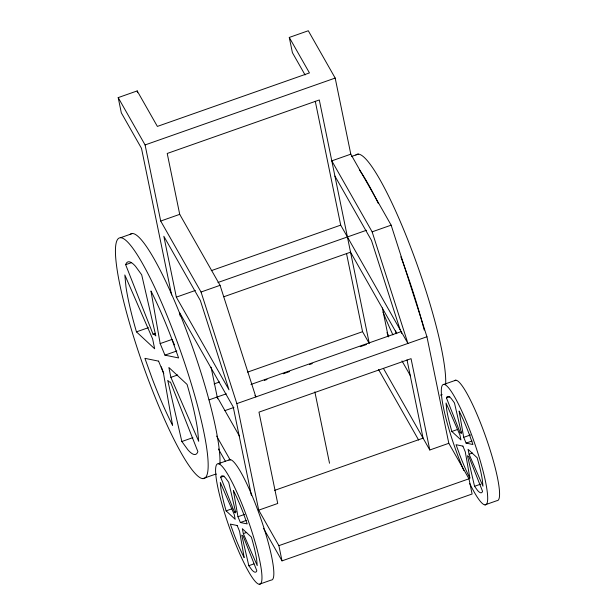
<?xml version="1.0" encoding="UTF-8"?>
<svg xmlns="http://www.w3.org/2000/svg" width="615" height="615" viewBox="0 0 615 615"><rect width="100%" height="100%" fill="white"/><g stroke="black" fill="none" stroke-linecap="round" stroke-linejoin="round"><path stroke-width="0.92" d="M171.6 295.008L141.488 148.323L121.316 112.829L118.195 97.608L137.199 90.92L157.371 126.413L309.453 72.924L289.281 37.438L308.292 30.75L335.183 78.067L350.804 154.173L391.148 225.159L426.941 336.751L448.812 443.3L468.984 478.793L472.105 494.014L282.008 560.872L263.497 528.3M118.195 97.608L145.086 144.932L335.183 78.067M145.086 144.932L160.707 221.039L179.718 214.351L220.062 285.329L255.855 396.921L254.956 395.345M350.804 154.173L331.793 160.861L372.137 231.84L407.93 343.439L340.695 225.136L315.272 101.283M120.694 237.659L132.571 233.477M351.519 156.471L358.314 154.088M125.652 264.688A102.021 16.021 70.6 0 1 135.515 266.318L141.681 274.767L155.818 335.936L154.181 334.268L153.058 334.229L125.652 264.688L131.595 262.597M211.245 270.669L340.695 225.136M176.328 297.145L229.003 389.818L200.367 300.535L163.836 236.26L176.328 297.145L195.339 290.457M217.971 282.493L366.425 230.279M160.707 221.039L201.051 292.017L220.062 285.329M372.137 231.84L391.148 225.159M223.814 296.761L350.542 252.188L396.783 333.545M136.461 331.862L154.657 348.782L152.635 338.934L124.83 274.966L125.967 286.851A102.021 16.021 70.6 0 0 136.461 331.862L148.346 327.68M153.058 334.229L155.603 333.338M160.169 343.593L150.952 290.972A102.021 16.021 70.6 0 1 171.308 337.612L178.611 357.945L164.943 355.147L160.169 343.593L172.046 339.411L174.468 344.877M164.943 355.147L176.828 350.965M170.893 377.349L168.871 367.501L187.068 384.429A102.021 16.021 70.6 0 1 197.561 429.439L198.699 441.316L170.893 377.349L177.681 374.966M214.112 383.898L219.54 381.992M247.599 372.121L362.566 331.685L369.292 343.516L319.3 99.976L167.219 153.466L179.718 214.351M250.935 384.46L401.203 331.608L401.572 333.399M209.062 399.873L226.266 393.823M264.281 380.447L267.002 379.493M283.292 373.766L289.627 371.537M309.545 364.534L312.259 363.573M360.236 346.699L366.571 344.469M282.008 560.872L278.887 545.651L258.715 510.158L236.844 403.609L426.941 336.751M224.859 410.635L233.915 407.453M181.848 441.516L188.013 449.965A102.021 16.021 70.6 0 0 197.876 451.595L170.47 382.053L169.348 382.015L167.71 380.347L181.848 441.516L192.879 437.634M218.225 463.764L230.11 459.59M443.969 384.367L455.846 380.193M202.835 478.624A127.528 20.026 70.6 0 0 159.8 298.544A127.528 20.026 70.6 0 0 122.654 297.253A127.528 20.026 70.6 0 0 202.835 478.624L214.72 474.449A127.528 20.026 70.6 0 0 216.434 474.057M220.708 477.278A51.014 8.01 70.6 0 1 225.636 478.093L228.719 482.321L235.791 512.902L234.407 512.057L220.708 477.278L224.098 476.087M446.444 397.89A51.014 8.01 70.6 0 1 451.379 398.697L454.462 402.925L461.527 433.514L460.151 432.66L446.444 397.89L449.842 396.69M274.621 490.37L423.074 438.157L407.007 359.875M226.112 510.865L235.207 519.329L234.2 514.401L220.293 482.421L220.87 488.364A51.014 8.01 70.6 0 0 226.112 510.865L232.055 508.774M451.848 431.469L460.95 439.933L459.935 435.013L446.036 403.025L446.605 408.967A51.014 8.01 70.6 0 0 451.848 431.469L457.791 429.385M234.407 512.057L236.106 511.457M460.151 432.66L461.85 432.061M237.967 516.731L233.362 490.424A51.014 8.01 70.6 0 1 243.54 513.74L247.184 523.911L240.357 522.512L237.967 516.731L244.755 514.348M463.702 437.334L459.098 411.028A51.014 8.01 70.6 0 1 469.276 434.344L472.927 444.514L466.093 443.115L463.702 437.334L470.49 434.951M258.715 510.158L277.726 503.477L258.976 412.142L411.051 358.66L429.8 449.988L448.812 443.3M240.357 522.512L246.292 520.421M466.093 443.115L472.036 441.024M243.325 533.612L242.318 528.685L251.381 537.118A51.014 8.01 70.6 0 1 256.663 559.658L257.231 565.592L243.325 533.612L246.723 532.421M469.068 454.216L468.053 449.296L477.155 457.752A51.014 8.01 70.6 0 1 482.398 480.261L482.967 486.204L469.068 454.216L472.458 453.024M278.887 545.651L468.984 478.793M248.806 565.692L251.889 569.921A51.014 8.01 70.6 0 0 256.816 570.735L243.117 535.965L241.733 535.112L248.806 565.692L253.895 563.901M474.549 486.296L477.624 490.524A51.014 8.01 70.6 0 0 482.56 491.339L468.853 456.568L467.477 455.715L474.549 486.296L480.484 484.213M259.299 584.25A63.76 10.009 70.6 0 0 237.782 494.206A63.76 10.009 70.6 0 0 219.209 493.568A63.76 10.009 70.6 0 0 259.299 584.25L271.184 580.068A63.76 10.009 70.6 0 0 260.007 516.262A63.76 10.009 70.6 0 0 228.88 460.051M485.043 504.854L496.92 500.679A63.76 10.009 70.6 0 0 485.742 436.865A63.76 10.009 70.6 0 0 454.623 380.662M305.071 74.938L292.402 52.659L289.281 37.438M334.921 176.082L371.452 240.365L400.088 329.64M401.979 360.905L410.474 375.85M383.445 368.423L429.8 449.988M378.548 369.53L418.654 440.094M217.21 397.006L239.389 436.02M216.603 436.066L230.287 460.143M218.41 448.973L225.528 461.496M161.261 366.786L163.782 373.636M201.051 292.017L236.844 403.609M382.369 307.938L388.296 336.828M346.499 253.403L362.566 331.685M314.857 391.84L329.517 463.241M251.42 495.536L233.246 406.999L179.457 312.366L180.218 316.087M211.091 367.186L217.579 398.797M137.199 90.92L137.568 92.711M395.683 330.885L396.175 333.699M130.126 234.415A127.528 20.026 70.6 0 1 182.993 321.599A127.528 20.026 70.6 0 1 219.909 464.018M355.862 155.018A127.528 20.026 70.6 0 1 408.737 242.202A127.528 20.026 70.6 0 1 445.652 384.621M442.17 394.661A127.528 20.026 70.6 0 1 440.455 395.053M388.749 336.728A127.528 20.026 70.6 0 1 386.966 332.615M359.345 169.863A127.528 20.026 70.6 0 1 378.24 203.334M400.849 256.832A127.528 20.026 70.6 0 1 424.227 330.04M392.9 334.852A102.021 16.021 70.6 0 1 383.014 312.136M463.802 470.529A63.76 10.009 70.6 0 1 443.822 384.375A63.76 10.009 70.6 0 1 482.714 469.691A63.76 10.009 70.6 0 1 469.768 483.628M158.585 361.143L144.917 358.337L152.22 378.671A102.021 16.021 70.6 0 0 172.577 425.311L163.359 372.69L158.585 361.143M462.911 446.113L456.076 444.714L459.728 454.877A51.014 8.01 70.6 0 0 469.906 478.201L465.301 451.887L462.911 446.113M237.175 525.51L230.341 524.111L233.992 534.274A51.014 8.01 70.6 0 0 244.17 557.59L239.566 531.283L237.175 525.51"/></g></svg>
